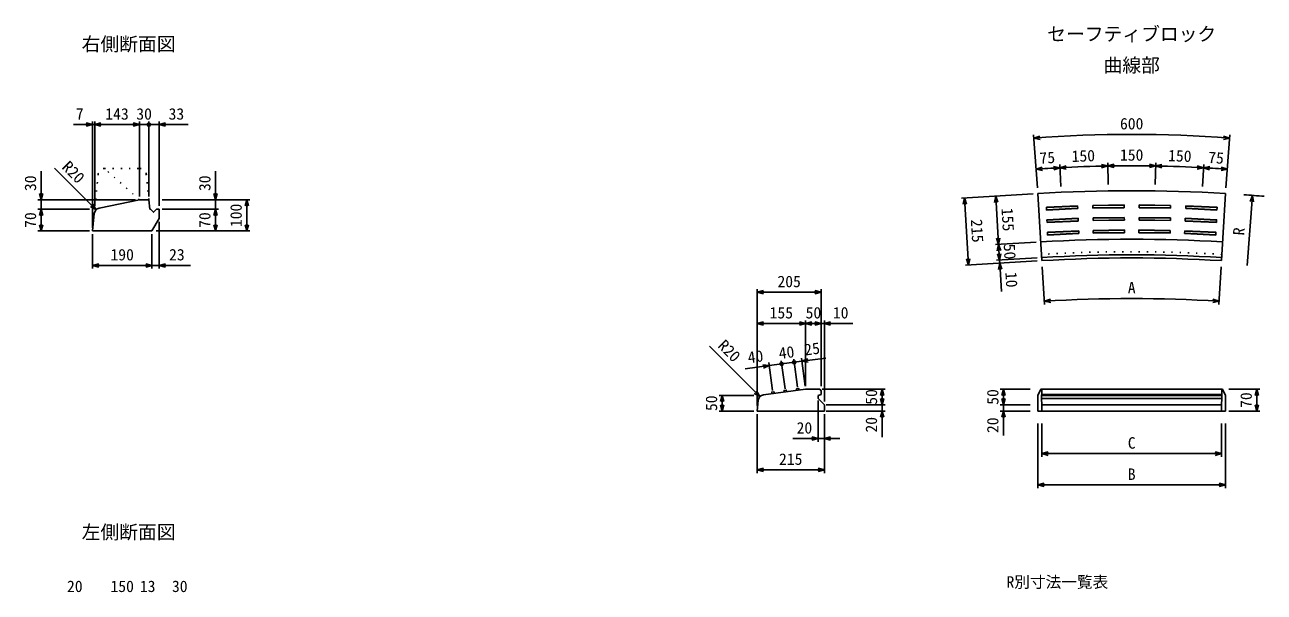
# Model space of a CAD drawing. Units: millimetres, scale not verified. Extents: x -6300 to 6300, y -4455 to 4455.
# Drawn here: x -2624 to 1336, y -2218 to -404 of the extents above; entities that cross this region are included whole.
import ezdxf
from ezdxf.enums import TextEntityAlignment as Align

# ---------------------------------------------------------------- set-up
doc = ezdxf.new("R2010")
doc.units = ezdxf.units.MM
doc.header["$LTSCALE"] = 15
doc.linetypes.add('DOTTED', pattern=[1.75, 0.25, -1.5])
for name, color, linetype, lineweight in [('0-0_DIM', 7, 'Continuous', 25), ('0-2_HATCH', 6, 'Continuous', 25), ('0-3_OUTLINE', 3, 'Continuous', 25), ('0-4_OUTLINE2', 4, 'DOTTED', 25), ('0-5_TXT', 7, 'Continuous', 25)]:
    doc.layers.add(name, color=color, linetype=linetype, lineweight=lineweight)
doc.styles.add('ＭＳ ゴシック', font='')
doc.styles.get('ＭＳ ゴシック').set_extended_font_data('MS Gothic')

msp = doc.modelspace()

# ---------------------------------------------------------------- linework, layer by layer
at = {"layer": '0-0_DIM'}
for p, q in [((-2407.93, -722.93), (-2468.59, -722.93)), ((-2407.93, -712.93), (-2407.93, -1052.93)), ((-2400.93, -722.93), (-2407.93, -722.93)), ((-2400.93, -712.93), (-2400.93, -982.93)), ((-2257.93, -722.93), (-2400.93, -722.93)), ((-2257.93, -712.93), (-2257.93, -952.93)), ((-2227.93, -722.93), (-2257.93, -722.93)), ((-2227.93, -712.93), (-2227.93, -952.93)), ((-2194.93, -722.93), (-2227.93, -722.93)), ((-2194.93, -712.93), (-2194.93, -982.93)), ((-2194.93, -722.93), (-2102.02, -722.93)), ((611.65, -925.42), (598.92, -755.9)), ((1214.09, -925.42), (1226.83, -755.9)), ((-2396.63, -995.35), (-2529.45, -862.54)), ((686.87, -920.48), (682.93, -850.59)), ((837.5, -914.83), (836.19, -844.84)), ((988.24, -914.83), (989.56, -844.84)), ((1138.88, -920.48), (1142.81, -850.59)), ((-2572.02, -962.93), (-2572.02, -871.89)), ((-2014.93, -962.93), (-2014.93, -871.89)), ((368.49, -957.81), (598.08, -944.02)), ((1298.73, -949.03), (1281.39, -1173.09)), ((-2582.02, -962.93), (-2270.94, -962.93)), ((-2572.02, -992.93), (-2572.02, -962.93)), ((-1904.93, -962.93), (-2184.93, -962.93)), ((-2014.93, -992.93), (-2014.93, -962.93)), ((-1914.93, -1062.93), (-1914.93, -962.93)), ((378.48, -957.21), (391.37, -1171.82)), ((478.3, -951.21), (487.59, -1105.93)), ((-2582.02, -992.93), (-2417.93, -992.93)), ((-2572.02, -1062.93), (-2572.02, -992.93)), ((-2004.93, -992.93), (-2184.93, -992.93)), ((-2014.93, -1062.93), (-2014.93, -992.93)), ((-2582.02, -1062.93), (-2417.93, -1062.93)), ((-1904.93, -1062.93), (-2204.37, -1062.93)), ((-2194.93, -1182.93), (-2194.93, -1034.02)), ((-2407.93, -1182.93), (-2407.93, -1072.93)), ((-2217.93, -1182.93), (-2217.93, -1072.93)), ((477.61, -1106.53), (607.37, -1098.74)), ((487.59, -1105.93), (490.59, -1155.84)), ((-2407.93, -1172.93), (-2217.93, -1172.93)), ((-2217.93, -1172.93), (-2194.93, -1172.93)), ((-2194.93, -1172.93), (-2094.47, -1172.93)), ((381.39, -1172.42), (610.97, -1158.63)), ((480.61, -1156.44), (610.37, -1148.65)), ((490.59, -1155.84), (491.19, -1165.83)), ((496.61, -1256.07), (491.19, -1165.83)), ((627.14, -1177.69), (634.34, -1297.48)), ((1198.6, -1177.69), (1191.41, -1297.48)), ((-284.17, -1248.59), (-284.17, -1620.33)), ((-79.17, -1258.59), (-284.17, -1258.59)), ((-79.17, -1248.59), (-79.17, -1558.49)), ((-284.17, -1358.59), (-129.17, -1358.59)), ((-129.17, -1348.59), (-129.17, -1558.49)), ((-79.17, -1358.59), (-129.17, -1358.59)), ((-79.17, -1358.59), (-69.17, -1358.59)), ((-69.17, -1348.59), (-69.17, -1607.76)), ((21.84, -1358.59), (-69.17, -1358.59)), ((-275.21, -1592.32), (-436.54, -1430.99)), ((-245.14, -1493.16), (-321.95, -1503.4)), ((-246.46, -1483.24), (-234.57, -1572.46)), ((-245.14, -1493.16), (-205.49, -1487.87)), ((-206.81, -1477.96), (-194.92, -1567.17)), ((-205.49, -1487.87), (-165.84, -1482.58)), ((-167.16, -1472.67), (-155.27, -1561.88)), ((-165.84, -1482.58), (-141.06, -1479.28)), ((-142.38, -1469.37), (-130.49, -1558.58)), ((-64.25, -1469.04), (-141.06, -1479.28)), ((125.15, -1568.49), (-76.19, -1568.49)), ((115.15, -1618.49), (115.15, -1568.49)), ((493.05, -1568.49), (588.05, -1568.49)), ((503.05, -1618.49), (503.05, -1568.49)), ((1322.69, -1568.49), (1222.69, -1568.49)), ((1312.69, -1568.49), (1312.69, -1638.49)), ((-405.81, -1588.49), (-294.17, -1588.49)), ((-395.81, -1638.49), (-395.81, -1588.49)), ((-89.17, -1736.62), (-89.17, -1605.09)), ((125.15, -1618.49), (-63.2, -1618.49)), ((115.15, -1638.49), (115.15, -1618.49)), ((493.05, -1618.49), (587.86, -1618.49)), ((503.05, -1638.49), (503.05, -1618.49)), ((-405.81, -1638.49), (-294.17, -1638.49)), ((-284.17, -1836.62), (-284.17, -1648.49)), ((-69.17, -1836.62), (-69.17, -1648.49)), ((125.15, -1638.49), (-63.4, -1638.49)), ((115.15, -1722.29), (115.15, -1638.49)), ((493.05, -1638.49), (588.05, -1638.49)), ((503.05, -1638.49), (503.05, -1716.56)), ((1322.69, -1638.49), (1222.69, -1638.49)), ((613.05, -1884.78), (613.05, -1678.49)), ((625.94, -1784.78), (625.94, -1678.49)), ((1199.8, -1784.78), (1199.8, -1678.49)), ((1212.69, -1884.78), (1212.69, -1678.49)), ((-170.33, -1726.62), (-89.17, -1726.62)), ((-69.17, -1726.62), (-89.17, -1726.62)), ((-69.17, -1726.62), (-19.84, -1726.62)), ((625.94, -1774.78), (1199.8, -1774.78)), ((-284.17, -1826.62), (-69.17, -1826.62)), ((613.05, -1874.78), (1212.69, -1874.78))]:
    msp.add_line(p, q, dxfattribs=at)
for points in [[(-2427.93, -717.57), (-2407.93, -722.93), (-2427.93, -728.29)], [(-2380.93, -717.57), (-2400.93, -722.93), (-2380.93, -728.29)], [(-2277.93, -717.57), (-2257.93, -722.93), (-2277.93, -728.29)], [(-2174.93, -717.57), (-2194.93, -722.93), (-2174.93, -728.29)], [(619.41, -759.64), (599.67, -765.87), (619.88, -770.35)], [(1206.33, -759.64), (1226.08, -765.87), (1205.86, -770.35)], [(626.9, -859.36), (607.16, -865.59), (627.38, -870.06)], [(663.15, -856.73), (683.49, -860.57), (663.95, -867.42)], [(703.28, -854.47), (683.49, -860.57), (703.68, -865.18)], [(816.19, -850.23), (836.38, -854.84), (816.59, -860.94)], [(856.38, -849.48), (836.38, -854.84), (856.38, -860.2)], [(969.37, -849.48), (989.37, -854.84), (969.37, -860.2)], [(1009.55, -850.23), (989.37, -854.84), (1009.15, -860.94)], [(1122.47, -854.47), (1142.25, -860.57), (1122.07, -865.18)], [(1162.6, -856.73), (1142.25, -860.57), (1161.79, -867.42)], [(1198.84, -859.36), (1218.59, -865.59), (1198.37, -870.06)], [(-2577.38, -942.93), (-2572.02, -962.93), (-2566.66, -942.93)], [(-2020.29, -942.93), (-2014.93, -962.93), (-2009.58, -942.93)], [(1291.85, -968.56), (1298.73, -949.03), (1302.53, -969.39)], [(-2414.57, -985), (-2396.63, -995.35), (-2406.99, -977.42)], [(-1920.29, -982.93), (-1914.93, -962.93), (-1909.58, -982.93)], [(385.02, -976.85), (378.48, -957.21), (374.33, -977.49)], [(484.84, -970.86), (478.3, -951.21), (474.15, -971.5)], [(-2577.38, -1012.93), (-2572.02, -992.93), (-2566.66, -1012.93)], [(-2020.29, -1012.93), (-2014.93, -992.93), (-2009.58, -1012.93)], [(-2577.38, -1042.93), (-2572.02, -1062.93), (-2566.66, -1042.93)], [(-2020.29, -1042.93), (-2014.93, -1062.93), (-2009.58, -1042.93)], [(-1920.29, -1042.93), (-1914.93, -1062.93), (-1909.58, -1042.93)], [(491.74, -1085.65), (487.59, -1105.93), (481.04, -1086.29)], [(494.14, -1125.58), (487.59, -1105.93), (483.44, -1126.22)], [(494.74, -1135.56), (490.59, -1155.84), (484.04, -1136.2)], [(-2387.93, -1167.57), (-2407.93, -1172.93), (-2387.93, -1178.29)], [(-2237.93, -1167.57), (-2217.93, -1172.93), (-2237.93, -1178.29)], [(-2174.93, -1167.57), (-2194.93, -1172.93), (-2174.93, -1178.29)], [(395.52, -1151.54), (391.37, -1171.82), (384.82, -1152.18)], [(497.74, -1185.47), (491.19, -1165.83), (487.04, -1186.11)], [(-264.17, -1253.23), (-284.17, -1258.59), (-264.17, -1263.95)], [(-99.17, -1253.23), (-79.17, -1258.59), (-99.17, -1263.95)], [(653.48, -1281.26), (633.74, -1287.5), (653.96, -1291.97)], [(1172.26, -1281.26), (1192, -1287.5), (1171.79, -1291.97)], [(-264.17, -1353.23), (-284.17, -1358.59), (-264.17, -1363.95)], [(-149.17, -1353.23), (-129.17, -1358.59), (-149.17, -1363.95)], [(-109.17, -1353.23), (-129.17, -1358.59), (-109.17, -1363.95)], [(-99.17, -1353.23), (-79.17, -1358.59), (-99.17, -1363.95)], [(-49.17, -1353.23), (-69.17, -1358.59), (-49.17, -1363.95)], [(-264.26, -1501.11), (-245.14, -1493.16), (-265.67, -1490.49)], [(-120.53, -1481.95), (-141.06, -1479.28), (-121.95, -1471.32)], [(-293.15, -1581.96), (-275.21, -1592.32), (-285.57, -1574.38)], [(120.51, -1588.49), (115.15, -1568.49), (109.79, -1588.49)], [(497.69, -1588.49), (503.05, -1568.49), (508.41, -1588.49)], [(1318.05, -1588.49), (1312.69, -1568.49), (1307.33, -1588.49)], [(-390.45, -1608.49), (-395.81, -1588.49), (-401.17, -1608.49)], [(-390.45, -1618.49), (-395.81, -1638.49), (-401.17, -1618.49)], [(120.51, -1598.49), (115.15, -1618.49), (109.79, -1598.49)], [(497.69, -1598.49), (503.05, -1618.49), (508.41, -1598.49)], [(1318.05, -1618.49), (1312.69, -1638.49), (1307.33, -1618.49)], [(120.51, -1658.49), (115.15, -1638.49), (109.79, -1658.49)], [(497.69, -1658.49), (503.05, -1638.49), (508.41, -1658.49)], [(-109.17, -1721.26), (-89.17, -1726.62), (-109.17, -1731.98)], [(-49.17, -1721.26), (-69.17, -1726.62), (-49.17, -1731.98)], [(645.94, -1769.42), (625.94, -1774.78), (645.94, -1780.14)], [(1179.8, -1769.42), (1199.8, -1774.78), (1179.8, -1780.14)], [(-264.17, -1821.26), (-284.17, -1826.62), (-264.17, -1831.98)], [(-89.17, -1821.26), (-69.17, -1826.62), (-89.17, -1831.98)], [(633.05, -1869.42), (613.05, -1874.78), (633.05, -1880.14)], [(1192.69, -1869.42), (1212.69, -1874.78), (1192.69, -1880.14)]]:
    msp.add_lwpolyline(points, dxfattribs=at)
for centre in [(-2227.93, -722.93), (-205.49, -1487.87), (-165.84, -1482.58)]:
    msp.add_circle(centre, 5, dxfattribs=at)
for centre, radius, start, end in [((912.87, -4934.12), 4180, 85.70282, 94.29718), ((912.87, -4934.12), 4080, 93.22289, 94.29718), ((912.87, -4934.12), 4080, 91.0743, 93.22289), ((912.87, -4934.12), 4080, 88.9257, 91.0743), ((912.87, -4934.12), 4080, 86.77711, 88.9257), ((912.87, -4934.12), 4080, 85.70282, 86.77711), ((912.87, -5934.12), 5000, 85.14257, 85.88823), ((912.87, -5934.12), 4655, 86.56225, 93.43775)]:
    msp.add_arc(centre, radius, start, end, dxfattribs=at)
at = {"layer": '0-2_HATCH'}
for p, q in [((640.05, -986.89), (739.94, -982.39)), ((640.45, -995.88), (640.05, -986.89)), ((640.09, -987.88), (739.99, -983.39)), ((740.35, -991.38), (739.94, -982.39)), ((788.56, -980.93), (888.55, -979.43)), ((788.56, -980.93), (788.7, -989.93)), ((788.58, -981.93), (888.57, -980.43)), ((788.68, -988.93), (888.67, -987.43)), ((788.7, -989.93), (888.69, -988.43)), ((888.55, -979.43), (888.69, -988.43)), ((937.06, -988.43), (937.19, -979.43)), ((937.06, -988.43), (1037.05, -989.93)), ((937.07, -987.43), (1037.06, -988.93)), ((937.18, -980.43), (1037.17, -981.93)), ((937.19, -979.43), (1037.18, -980.93)), ((1037.05, -989.93), (1037.18, -980.93)), ((1085.8, -982.39), (1085.4, -991.38)), ((1085.76, -983.39), (1185.65, -987.88)), ((640.41, -994.88), (740.3, -990.38)), ((640.45, -995.88), (740.35, -991.38)), ((641.84, -1026.84), (741.74, -1022.35)), ((642.25, -1035.84), (641.84, -1026.84)), ((641.89, -1027.84), (741.79, -1023.35)), ((742.15, -1031.34), (741.74, -1022.35)), ((789.16, -1020.92), (889.15, -1019.42)), ((789.16, -1020.92), (789.3, -1029.92)), ((789.18, -1021.92), (889.17, -1020.42)), ((789.28, -1028.92), (889.27, -1027.42)), ((789.3, -1029.92), (889.29, -1028.42)), ((889.15, -1019.42), (889.29, -1028.42)), ((936.46, -1028.42), (936.59, -1019.42)), ((936.46, -1028.42), (1036.45, -1029.92)), ((936.47, -1027.42), (1036.46, -1028.92)), ((936.58, -1020.42), (1036.57, -1021.92)), ((936.59, -1019.42), (1036.58, -1020.92)), ((1036.45, -1029.92), (1036.58, -1020.92)), ((1084, -1022.35), (1083.6, -1031.34)), ((1083.96, -1023.35), (1183.85, -1027.84)), ((1085.4, -991.38), (1185.29, -995.88)), ((1085.44, -990.38), (1185.34, -994.88)), ((642.2, -1034.84), (742.1, -1030.34)), ((642.25, -1035.84), (742.15, -1031.34)), ((643.64, -1066.8), (743.54, -1062.31)), ((644.05, -1075.79), (643.64, -1066.8)), ((643.69, -1067.8), (743.59, -1063.3)), ((743.95, -1071.3), (743.54, -1062.31)), ((789.76, -1060.92), (889.75, -1059.42)), ((789.76, -1060.92), (789.9, -1069.92)), ((789.78, -1061.92), (889.77, -1060.42)), ((789.88, -1068.92), (889.87, -1067.42)), ((789.9, -1069.92), (889.89, -1068.42)), ((889.75, -1059.42), (889.89, -1068.42)), ((935.86, -1068.42), (935.99, -1059.42)), ((935.86, -1068.42), (1035.85, -1069.92)), ((935.87, -1067.42), (1035.86, -1068.92)), ((935.98, -1060.42), (1035.97, -1061.92)), ((935.99, -1059.42), (1035.98, -1060.92)), ((1035.85, -1069.92), (1035.98, -1060.92)), ((1082.2, -1062.31), (1081.8, -1071.3)), ((1082.16, -1063.3), (1182.06, -1067.8)), ((1083.6, -1031.34), (1183.49, -1035.84)), ((1083.64, -1030.34), (1183.54, -1034.84)), ((644, -1074.8), (743.9, -1070.3)), ((644.05, -1075.79), (743.95, -1071.3)), ((1081.8, -1071.3), (1181.7, -1075.79)), ((1081.84, -1070.3), (1181.74, -1074.8))]:
    msp.add_line(p, q, dxfattribs=at)
for points in [[(1085.8, -982.39), (1185.7, -986.89), (1185.29, -995.88)], [(1084, -1022.35), (1183.9, -1026.84), (1183.49, -1035.84)], [(1082.2, -1062.31), (1182.1, -1066.8), (1181.7, -1075.79)], [(-237.71, -1582.96), (-237.38, -1577.87), (-230.44, -1576.95), (-228.79, -1581.77)], [(-198.06, -1577.68), (-197.73, -1572.59), (-190.79, -1571.66), (-189.14, -1576.49)], [(-158.41, -1572.39), (-158.08, -1567.3), (-151.14, -1566.38), (-149.49, -1571.2)]]:
    msp.add_lwpolyline(points, dxfattribs=at)
at = {"layer": '0-3_OUTLINE'}
for p, q in [((625.94, -1157.73), (613.05, -943.12)), ((1212.69, -943.12), (1199.8, -1157.73)), ((-2257.93, -962.93), (-2386.6, -989.92)), ((-2227.93, -962.93), (-2257.93, -962.93)), ((-2227.93, -962.93), (-2224.93, -992.93)), ((-2402.39, -1007.51), (-2407.93, -1062.93)), ((-2222.93, -992.93), (-2224.93, -992.93)), ((-2194.93, -1022.93), (-2217.93, -1062.93)), ((-2194.93, -992.93), (-2202.93, -992.93)), ((-2194.93, -992.93), (-2194.93, -1022.93)), ((-2217.93, -1062.93), (-2407.93, -1062.93)), ((-263.48, -1586.4), (-129.17, -1568.49)), ((-84.17, -1568.49), (-129.17, -1568.49)), ((622.35, -1568.49), (613.35, -1588.49)), ((622.35, -1568.49), (1203.4, -1568.49)), ((625.34, -1568.49), (625.34, -1585.49)), ((1200.4, -1568.49), (1200.4, -1585.49)), ((1212.39, -1588.49), (1203.4, -1568.49)), ((-284.17, -1638.49), (-280.74, -1604.23)), ((-89.17, -1588.49), (-79.17, -1585.49)), ((-89.17, -1588.49), (-89.17, -1598.49)), ((-69.17, -1618.49), (-89.17, -1598.49)), ((-69.17, -1618.49), (-69.17, -1638.49)), ((613.05, -1638.49), (613.35, -1588.49)), ((624.75, -1588.49), (625.34, -1585.49)), ((624.75, -1588.49), (1201, -1588.49)), ((624.75, -1588.49), (624.75, -1598.49)), ((624.75, -1598.49), (1201, -1598.49)), ((625.94, -1618.49), (624.75, -1598.49)), ((625.34, -1585.49), (1200.4, -1585.49)), ((625.94, -1618.49), (1199.8, -1618.49)), ((625.94, -1618.49), (625.94, -1638.49)), ((1201, -1598.49), (1199.8, -1618.49)), ((1199.8, -1618.49), (1199.8, -1638.49)), ((1201, -1588.49), (1200.4, -1585.49)), ((1201, -1588.49), (1201, -1598.49)), ((1212.39, -1588.49), (1212.69, -1638.49)), ((-284.17, -1638.49), (-69.17, -1638.49)), ((613.05, -1638.49), (1212.69, -1638.49))]:
    msp.add_line(p, q, dxfattribs=at)
for points in [[(-2202.93, -992.93), (-2212.93, -1002.93), (-2222.93, -992.93)], [(-84.17, -1568.49), (-79.17, -1573.49), (-79.17, -1585.49)]]:
    msp.add_lwpolyline(points, dxfattribs=at)
for centre, radius, start, end in [((912.87, -5934.12), 5000, 86.56225, 93.43775), ((-2382.49, -1009.5), 20, 101.60948, 174.01566), ((912.87, -5934.12), 4845, 86.56225, 93.43775), ((912.87, -5934.12), 4795, 86.56225, 93.43775), ((912.87, -5934.12), 4785, 86.56225, 93.43775), ((-260.84, -1606.22), 20, 97.59464, 174.28941)]:
    msp.add_arc(centre, radius, start, end, dxfattribs=at)
at = {"layer": '0-4_OUTLINE2'}
for p, q in [((-2369.84, -862.93), (-2256.03, -862.93)), ((-2257.93, -962.93), (-2369.84, -862.93)), ((-2389.74, -880.94), (-2407.93, -1062.93)), ((-2236.13, -880.98), (-2227.93, -962.93))]:
    msp.add_line(p, q, dxfattribs=at)
for centre, radius, start, end in [((-2369.84, -882.93), 20, 90, 175.91537), ((-2256.03, -882.93), 20, 5.59162, 90), ((912.87, -5934.12), 4805, 86.56225, 93.43775)]:
    msp.add_arc(centre, radius, start, end, dxfattribs=at)

# ---------------------------------------------------------------- texts
at = {"layer": '0-0_DIM', "style": 'ＭＳ ゴシック'}
for s, p in [('7', (-2461.13, -717.93)), ('143', (-2366.93, -717.93)), ('30', (-2267.93, -717.93)), ('33', (-2164.74, -717.93)), ('600', (875.37, -749.12)), ('150', (875.37, -849.12)), ('190', (-2350.43, -1167.93)), ('23', (-2163.21, -1167.93)), ('205', (-219.17, -1253.59)), ('A', (900.37, -1273.28)), ('50', (-129.17, -1353.59)), ('10', (-42.08, -1353.59)), ('155', (-244.17, -1353.59)), ('20', (-157.96, -1721.62)), ('C', (900.37, -1769.78)), ('215', (-214.17, -1821.62)), ('B', (900.37, -1869.78)), ('20', (-2489.28, -2228.17)), ('150', (-2350.43, -2228.17)), ('150', (-2350.43, -2228.17)), ('13', (-2256.43, -2228.17)), ('30', (-2153.96, -2228.17))]:
    msp.add_text(s, height=36.66, dxfattribs=at).set_placement(p, align=Align.BOTTOM_LEFT)
for s, rotation, p in [('75', 3.76, (620, -859.56)), ('150', 2.149, (721.93, -853.41)), ('150', 357.851, (1028.21, -850.58)), ('75', 356.24, (1155.63, -856.26)), ('R20', 315, (-2515.82, -869.09)), ('30', 90, (-2577.02, -935.2)), ('30', 90, (-2019.93, -935.2)), ('100', 90, (-1919.93, -1050.43)), ('70', 90, (-2577.02, -1052.93)), ('70', 90, (-2019.93, -1052.93)), ('215', 273.438, (387.66, -1026.78)), ('155', 273.438, (485.68, -990.84)), ('R', 85.574, (1283.66, -1079.02)), ('50', 273.438, (492.58, -1105.63)), ('10', 273.438, (497.98, -1195.47)), ('R20', 315, (-420.24, -1440.22)), ('25', 7.595, (-129.4, -1472.13)), ('40', 7.595, (-310.23, -1496.79)), ('40', 7.595, (-211.11, -1483.58)), ('50', 90, (110.15, -1618.49)), ('50', 90, (498.05, -1618.49)), ('70', 90, (1307.69, -1628.49)), ('50', 90, (-400.81, -1638.49)), ('20', 90, (110.15, -1707.35)), ('20', 90, (498.05, -1708.85))]:
    msp.add_text(s, height=36.66, rotation=rotation, dxfattribs=at).set_placement(p, align=Align.BOTTOM_LEFT)
at = {"layer": '0-5_TXT', "style": 'ＭＳ ゴシック'}
for s, height, p in [('セーフティブロック', 43.99, (642.87, -468.29)), ('右側断面図', 43.99, (-2442.47, -500.56)), ('曲線部', 43.99, (822.87, -568.29)), ('左側断面図', 43.99, (-2442.47, -2060.81)), ('R別寸法一覧表', 36.66, (512.87, -2214.34))]:
    msp.add_text(s, height=height, dxfattribs=at).set_placement(p, align=Align.BOTTOM_LEFT)

doc.saveas('drawing.dxf')
